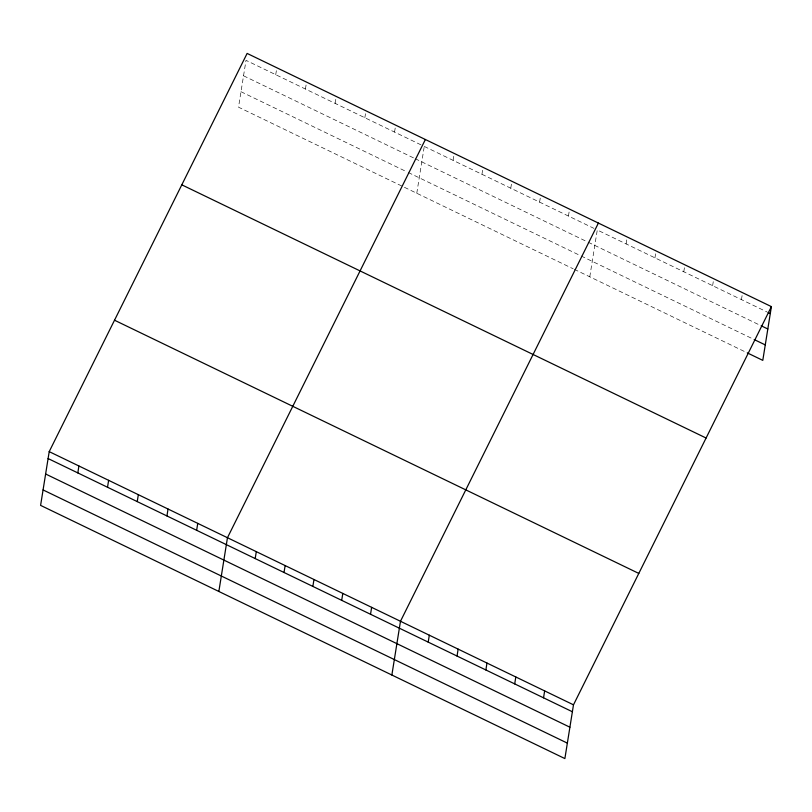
<?xml version="1.0" encoding="UTF-8"?>
<svg xmlns="http://www.w3.org/2000/svg" width="812" height="812" viewBox="0 0 812 812"><rect width="100%" height="100%" fill="white"/><g stroke="black" fill="none" stroke-linecap="round" stroke-linejoin="round"><path stroke-width="0.61" stroke-dasharray="4.06 3.04" d="M275.725 74.694L276.831 67.772M305.434 89.036L306.54 82.114M335.143 103.388L336.249 96.466M364.852 117.74L365.958 110.818M394.561 132.082L395.667 125.16M416.769 193.256L424.108 147.459M453.106 160.36L454.212 153.438M481.942 174.286L483.049 167.363M510.778 188.211L511.885 181.289M539.604 202.137L540.721 195.215M568.441 216.063L569.557 209.141M589.776 276.811L597.277 229.989L766.964 311.93M626.113 243.915L627.219 236.992M654.949 257.84L656.055 250.918M683.785 271.766L684.892 264.844M712.621 285.692L713.728 278.77M741.457 299.618L742.564 292.696M420.971 144.84L246.016 60.342L238.515 107.174L573.14 268.772M424.27 146.434L593.958 228.375M243.539 75.8L414.09 158.167M415.196 158.695L587.046 241.692M588.152 242.22L760.052 325.247M240.991 91.715L407.137 171.961M408.243 172.489L580.052 255.465M581.169 256.003L753.069 339.02M574.257 269.31L746.157 352.327"/><path stroke-width="1.22" d="M49.207 451.634L40.6 505.379L564.878 758.581L573.485 704.826L771.4 306.621L247.122 53.419L49.207 451.634L573.485 704.826M77.81 472.909L78.916 465.986M107.519 487.251L108.625 480.328M137.228 501.603L138.334 494.681M166.937 515.945L168.043 509.022M196.646 530.297L197.752 523.375M218.854 591.471L227.461 537.727L425.376 139.512M255.191 558.575L256.298 551.652M284.027 572.501L285.134 565.578M312.864 586.426L313.97 579.504M341.7 600.352L342.806 593.43M370.526 614.278L371.642 607.356M391.861 675.026L400.478 621.281L598.393 223.067M428.198 642.13L429.315 635.207M457.034 656.055L458.141 649.133M485.87 669.981L486.977 663.059M514.707 683.897L515.813 676.985M543.543 697.823L544.649 690.91M771.4 306.621L762.793 360.366L747.263 352.865M768.071 312.468L770.294 313.544M761.159 325.774L767.817 328.992M754.175 339.558L765.269 344.907M181.807 184.831L706.085 438.023M114.522 320.222L638.8 573.424M48.101 458.557L572.379 711.748M45.624 474.005L569.902 727.207M43.077 489.93L567.355 743.122"/></g></svg>
